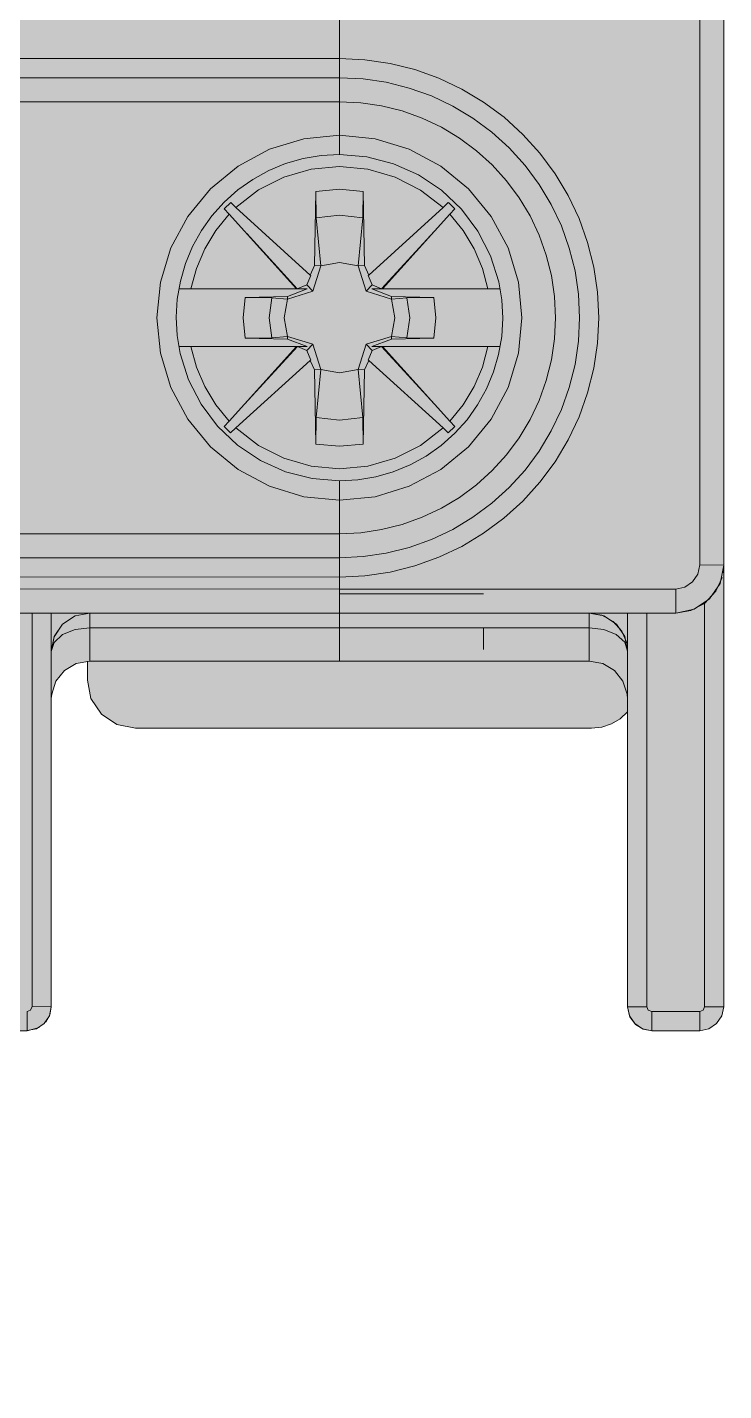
# Model space of a CAD drawing. Header units: millimetres. Extents: x 0 to 418, y -44 to 411.
# Drawn here: x 403.8 to 418.3, y 135.25 to 163.65 of the extents above; entities that cross this region are included whole.
import ezdxf
from ezdxf.enums import TextEntityAlignment as Align

# ---------------------------------------------------------------- set-up
doc = ezdxf.new("R2010")
doc.units = ezdxf.units.MM
for name, color, linetype, lineweight, true_color in [('BODY', 7, 'Continuous', 5, 0xf0f1eb), ('DETAILS', 7, 'Continuous', 5, 0x2f373d), ('MARKING', 7, 'Continuous', 5, 0x2f373d), ('TERMINALS', 7, 'Continuous', 5, 0xa4adb6)]:
    doc.layers.add(name, color=color, linetype=linetype, lineweight=lineweight, true_color=true_color)
doc.layers.add('PARAMETERS', color=7, linetype='Continuous', plot=False)
doc.styles.add('BLOCK_ARIAL', font='arial.ttf')

# ---------------------------------------------------------------- blocks, each defined once
blk = doc.blocks.new('DA_4P_135')
at = {"layer": 'BODY', "true_color": 0xf0f1eb}
h = blk.add_hatch(color=7, dxfattribs=at)
h.paths.add_polyline_path([(0.9, 15.52), (0.735, 15.625), (0.651, 15.726), (0.61, 15.77), (0.53, 15.95), (0.5, 16.14), (0.5, 16.145), (0.5, 16.15), (0.5, 16.57), (0.5, 16.575), (0.5, 16.734), (0.49, 16.74), (0.442, 16.815), (0.38, 16.88), (0.373, 16.894), (0.35, 16.92), (0.307, 17.023), (0.287, 17.052), (0.275, 17.07), (0.268, 17.105), (0.258, 17.132), (0.244, 17.162), (0.22, 17.23), (0.264, 17.124), (0.261, 17.141), (0.2, 17.45), (0.2, 28.75), (0.2, 33.54), (0.2, 33.55), (0.2, 35.05), (0.2, 39.29), (0.2, 39.43), (0.2, 39.44), (0.2, 39.49), (0.2, 43.2), (0.2, 43.44), (0.2, 44.12), (0.2, 44.125), (0.2, 46.35), (0.2, 48.58), (0.2, 49.26), (0.2, 49.44), (0.2, 49.5), (0.2, 52.81), (0.2, 52.82), (0.2, 53.26), (0.2, 74.65), (0.2, 76.15), (0.205, 76.211), (0.2, 76.16), (0.2, 80.95), (0.2, 92.25), (0.275, 92.635), (0.385, 92.795), (0.49, 92.96), (0.5, 92.966), (0.5, 93.125), (0.5, 93.13), (0.5, 93.55), (0.5, 93.555), (0.5, 93.56), (0.51, 93.605), (0.555, 93.82), (0.705, 94.045), (0.708, 94.047), (0.71, 94.05), (0.93, 94.2), (1.2, 94.25), (9.1, 94.25), (17.1, 94.25), (17.37, 94.2), (17.59, 94.05), (17.592, 94.047), (17.595, 94.045), (17.63, 93.992), (17.75, 93.82), (17.8, 93.56), (17.8, 93.555), (17.8, 93.55), (17.8, 93.13), (17.8, 93.125), (17.8, 92.966), (17.81, 92.96), (17.915, 92.795), (18.025, 92.635), (18.1, 92.25), (18.175, 92.635), (18.285, 92.795), (18.39, 92.96), (18.4, 92.966), (18.4, 93.125), (18.4, 93.13), (18.4, 93.55), (18.4, 93.61), (18.47, 93.86), (18.63, 94.07), (18.713, 94.119), (18.845, 94.205), (19.1, 94.25), (27, 94.25), (35, 94.25), (35.255, 94.205), (35.43, 94.094), (35.47, 94.07), (35.473, 94.066), (35.475, 94.065), (35.63, 93.86), (35.7, 93.61), (35.7, 93.55), (35.7, 93.13), (35.7, 93.125), (35.7, 92.966), (35.71, 92.96), (35.815, 92.795), (35.925, 92.635), (36, 92.25), (36.075, 92.635), (36.185, 92.795), (36.29, 92.96), (36.3, 92.966), (36.3, 93.125), (36.3, 93.13), (36.3, 93.55), (36.3, 93.61), (36.37, 93.86), (36.53, 94.07), (36.613, 94.119), (36.745, 94.205), (37, 94.25), (44.9, 94.25), (52.9, 94.25), (53.155, 94.2), (53.285, 94.12), (53.37, 94.07), (53.373, 94.066), (53.375, 94.065), (53.53, 93.86), (53.6, 93.61), (53.6, 93.55), (53.6, 93.13), (53.6, 93.125), (53.6, 92.966), (53.61, 92.96), (53.715, 92.795), (53.825, 92.635), (53.9, 92.25), (53.975, 92.635), (54.085, 92.795), (54.19, 92.96), (54.2, 92.966), (54.2, 93.125), (54.2, 93.13), (54.2, 93.55), (54.2, 93.61), (54.27, 93.86), (54.43, 94.07), (54.565, 94.15), (54.645, 94.2), (54.9, 94.25), (62.8, 94.25), (70.8, 94.25), (71.055, 94.2), (71.185, 94.12), (71.27, 94.07), (71.273, 94.066), (71.275, 94.065), (71.43, 93.86), (71.5, 93.61), (71.5, 93.55), (71.5, 93.13), (71.5, 93.125), (71.5, 92.966), (71.51, 92.96), (71.642, 92.753), (71.725, 92.63), (71.8, 92.25), (71.875, 92.63), (71.958, 92.753), (72.09, 92.96), (72.1, 92.966), (72.1, 93.125), (72.1, 93.13), (72.1, 93.55), (72.1, 93.555), (72.1, 93.56), (72.11, 93.605), (72.155, 93.82), (72.305, 94.045), (72.308, 94.047), (72.31, 94.05), (72.53, 94.2), (72.8, 94.25), (83.2, 94.25), (99.8, 94.25), (113.3, 94.25), (126.8, 94.25), (133.8, 94.25), (134.055, 94.2), (134.275, 94.065), (134.382, 93.92), (134.43, 93.86), (134.5, 93.61), (134.5, 93.605), (134.5, 93.55), (134.5, 93.13), (134.5, 93.125), (134.5, 92.966), (134.51, 92.96), (134.642, 92.753), (134.684, 92.691), (134.725, 92.63), (134.729, 92.609), (134.745, 92.58), (134.8, 92.25), (134.8, 91.055), (134.8, 91.05), (134.8, 91), (134.8, 90.995), (134.8, 90.845), (134.8, 90.84), (134.8, 90.35), (134.8, 85.28), (134.8, 85.18), (134.8, 85.11), (134.8, 83.51), (134.8, 81.99), (134.8, 81.82), (134.8, 81.815), (134.8, 81.75), (134.8, 81.05), (134.8, 80.8), (134.8, 80.765), (134.8, 80.76), (134.8, 80.69), (134.8, 80.665), (134.8, 80.66), (134.8, 80.62), (134.8, 80.615), (134.8, 80.365), (134.8, 80.36), (134.8, 80.28), (134.8, 80.27), (134.8, 80.25), (134.8, 80.22), (134.8, 80.14), (134.8, 80.135), (134.8, 79.81), (134.8, 78.905), (134.8, 78.9), (134.8, 78.75), (134.8, 78.35), (134.8, 76.195), (134.8, 76.19), (134.8, 76.155), (134.8, 76.15), (134.8, 72.85), (134.8, 72.25), (134.8, 72.245), (134.8, 69.85), (134.8, 68.79), (134.8, 68.465), (134.8, 68.46), (134.8, 68.38), (134.8, 68.35), (134.8, 40.11), (134.8, 40.105), (134.8, 39.18), (134.8, 38.85), (134.8, 38.41), (134.8, 37.35), (134.8, 34.36), (134.8, 34.355), (134.8, 34.35), (134.8, 33.925), (134.8, 33.92), (134.8, 33.55), (134.8, 33.545), (134.8, 33.54), (134.8, 33.51), (134.8, 32.72), (134.8, 31.35), (134.8, 30.95), (134.8, 30.8), (134.8, 30.795), (134.8, 29.89), (134.8, 29.45), (134.8, 29.43), (134.8, 29.085), (134.8, 29.08), (134.8, 29.01), (134.8, 28.9), (134.8, 28.65), (134.8, 27.95), (134.8, 26.19), (134.8, 19.35), (134.8, 18.855), (134.8, 18.85), (134.8, 18.705), (134.8, 18.7), (134.8, 18.65), (134.8, 18.645), (134.8, 17.45), (134.8, 16.55), (134.8, 8.25), (134.76, 8.06), (134.655, 7.895), (134.49, 7.785), (134.3, 7.75), (133.3, 7.75), (133.12, 7.78), (133.113, 7.784), (133.11, 7.785), (133.08, 7.805), (132.96, 7.88), (132.953, 7.89), (132.945, 7.895), (132.922, 7.932), (132.845, 8.035), (132.8, 8.25), (132.8, 14.39), (132.64, 14.24), (132.46, 14.14), (132.26, 14.07), (132.05, 14.05), (122.55, 14.05), (122.165, 14.125), (121.935, 14.28), (121.84, 14.34), (121.762, 14.463), (121.625, 14.665), (121.55, 15.05), (121.55, 15.441), (121.32, 15.4), (121.08, 15.25), (120.9, 15.03), (120.81, 14.76), (120.8, 14.67), (120.8, 14.65), (120.8, 9.75), (120.8, 9.745), (120.8, 8.25), (120.77, 8.08), (120.761, 8.065), (120.76, 8.06), (120.655, 7.895), (120.518, 7.808), (120.49, 7.79), (120.3, 7.75), (119.8, 7.75), (119.62, 7.78), (119.46, 7.88), (119.452, 7.89), (119.445, 7.895), (119.422, 7.932), (119.345, 8.035), (119.3, 8.25), (119.3, 14.65), (119.3, 14.655), (119.3, 14.67), (119.29, 14.76), (119.2, 15.03), (119.02, 15.25), (118.78, 15.4), (118.5, 15.45), (113.3, 15.45), (108.1, 15.45), (107.82, 15.4), (107.58, 15.25), (107.4, 15.03), (107.31, 14.76), (107.3, 14.67), (107.3, 14.65), (107.3, 9.75), (107.3, 9.745), (107.3, 8.25), (107.27, 8.08), (107.261, 8.065), (107.26, 8.06), (107.155, 7.895), (107.018, 7.808), (106.99, 7.79), (106.8, 7.75), (106.3, 7.75), (106.12, 7.78), (105.96, 7.88), (105.952, 7.89), (105.945, 7.895), (105.922, 7.932), (105.845, 8.035), (105.8, 8.25), (105.8, 14.65), (105.8, 14.655), (105.8, 14.67), (105.79, 14.76), (105.7, 15.03), (105.52, 15.25), (105.28, 15.4), (105, 15.45), (99.8, 15.45), (94.6, 15.45), (94.32, 15.4), (94.08, 15.25), (93.9, 15.03), (93.81, 14.76), (93.8, 14.67), (93.8, 14.65), (93.8, 9.75), (93.8, 9.745), (93.8, 8.25), (93.77, 8.08), (93.761, 8.065), (93.76, 8.06), (93.655, 7.895), (93.518, 7.808), (93.49, 7.79), (93.3, 7.75), (92.8, 7.75), (92.62, 7.78), (92.46, 7.88), (92.452, 7.89), (92.445, 7.895), (92.422, 7.932), (92.345, 8.035), (92.3, 8.25), (92.3, 14.65), (92.3, 14.655), (92.3, 14.67), (92.29, 14.76), (92.2, 15.03), (92.02, 15.25), (91.78, 15.4), (91.5, 15.45), (86.3, 15.45), (80.8, 15.45), (80.61, 15.41), (80.45, 15.305), (80.395, 15.225), (80.34, 15.14), (80.3, 14.95), (80.3, 6.38), (80.3, 5.25), (80.3, 2.75), (80.3, 2.745), (80.3, 1.25), (80.27, 0.98), (80.229, 0.886), (80.225, 0.865), (80.211, 0.845), (80.17, 0.75), (80.041, 0.589), (80.01, 0.54), (79.937, 0.493), (79.803, 0.408), (79.68, 0.325), (79.3, 0.25), (71.8, 0.25), (68.35, 0.25), (68.29, 0.25), (68.12, 0.25), (68.115, 0.25), (67.55, 0.25), (67.05, 0.25), (66.485, 0.25), (66.48, 0.25), (66.31, 0.25), (66.25, 0.25), (64.2, 0.25), (64.14, 0.25), (63.97, 0.25), (63.965, 0.25), (63.4, 0.25), (62.9, 0.25), (62.335, 0.25), (62.33, 0.25), (62.16, 0.25), (62.1, 0.25), (60.05, 0.25), (59.99, 0.25), (59.82, 0.25), (59.815, 0.25), (59.25, 0.25), (58.75, 0.25), (58.185, 0.25), (58.18, 0.25), (58.01, 0.25), (57.95, 0.25), (50.45, 0.25), (50.39, 0.25), (50.22, 0.25), (50.215, 0.25), (49.65, 0.25), (49.15, 0.25), (48.585, 0.25), (48.58, 0.25), (48.41, 0.25), (48.35, 0.25), (46.3, 0.25), (46.24, 0.25), (46.07, 0.25), (46.065, 0.25), (45.5, 0.25), (45, 0.25), (44.435, 0.25), (44.43, 0.25), (44.26, 0.25), (44.2, 0.25), (42.15, 0.25), (42.09, 0.25), (41.92, 0.25), (41.915, 0.25), (41.35, 0.25), (40.85, 0.25), (40.285, 0.25), (40.28, 0.25), (40.11, 0.25), (40.05, 0.25), (32.55, 0.25), (32.49, 0.25), (32.32, 0.25), (32.315, 0.25), (31.75, 0.25), (31.25, 0.25), (30.685, 0.25), (30.68, 0.25), (30.51, 0.25), (30.45, 0.25), (28.4, 0.25), (28.34, 0.25), (28.17, 0.25), (28.165, 0.25), (27.6, 0.25), (27.1, 0.25), (26.535, 0.25), (26.53, 0.25), (26.36, 0.25), (26.3, 0.25), (24.25, 0.25), (24.19, 0.25), (24.02, 0.25), (24.015, 0.25), (23.45, 0.25), (22.95, 0.25), (22.385, 0.25), (22.38, 0.25), (22.21, 0.25), (22.15, 0.25), (20.94, 0.25), (15.86, 0.25), (15.855, 0.25), (14.65, 0.25), (14.59, 0.25), (14.42, 0.25), (14.415, 0.25), (13.85, 0.25), (13.35, 0.25), (12.785, 0.25), (12.78, 0.25), (12.61, 0.25), (12.55, 0.25), (10.5, 0.25), (10.44, 0.25), (10.27, 0.25), (10.265, 0.25), (9.7, 0.25), (9.2, 0.25), (8.635, 0.25), (8.63, 0.25), (8.46, 0.25), (8.4, 0.25), (6.35, 0.25), (6.29, 0.25), (6.12, 0.25), (6.115, 0.25), (5.55, 0.25), (5.05, 0.25), (4.485, 0.25), (4.48, 0.25), (4.31, 0.25), (4.25, 0.25), (1.6, 0.25), (1.215, 0.325), (1.055, 0.435), (0.89, 0.54), (0.758, 0.747), (0.675, 0.87), (0.6, 1.25), (0.6, 13.45), (0.9, 13.45)])
h.paths.add_polyline_path([(0.285, 76.605), (0.225, 76.4), (0.224, 76.395), (0.29, 76.61), (0.298, 76.625)], flags=0)
at = {"layer": 'TERMINALS', "true_color": 0xa4adb6}
blk.add_hatch(color=253, dxfattribs=at).paths.add_polyline_path([(132.12, 21.676), (132.096, 21.546), (132.069, 21.416), (132.038, 21.287), (132.004, 21.159), (131.967, 21.032), (131.927, 20.906), (131.884, 20.78), (131.838, 20.656), (131.789, 20.533), (131.737, 20.411), (131.681, 20.291), (131.623, 20.172), (131.562, 20.054), (131.498, 19.938), (131.432, 19.823), (131.362, 19.71), (131.29, 19.599), (131.215, 19.49), (131.137, 19.383), (131.057, 19.277), (130.974, 19.174), (130.889, 19.072), (130.801, 18.973), (130.711, 18.876), (130.618, 18.781), (130.523, 18.689), (130.426, 18.598), (130.327, 18.511), (130.226, 18.425), (130.122, 18.342), (130.017, 18.262), (129.909, 18.184), (129.8, 18.11), (129.689, 18.037), (129.576, 17.968), (129.461, 17.901), (129.345, 17.837), (129.228, 17.776), (129.109, 17.718), (128.988, 17.663), (128.866, 17.61), (128.743, 17.561), (128.619, 17.515), (128.494, 17.472), (128.367, 17.432), (128.24, 17.395), (128.112, 17.361), (127.983, 17.331), (127.853, 17.303), (127.723, 17.279), (127.592, 17.258), (127.461, 17.24), (127.329, 17.225), (127.197, 17.214), (127.065, 17.206), (126.932, 17.201), (126.8, 17.199), (126.667, 17.201), (126.535, 17.206), (126.403, 17.214), (126.27, 17.225), (126.139, 17.24), (126.007, 17.258), (125.877, 17.279), (125.746, 17.303), (125.617, 17.331), (125.488, 17.361), (125.36, 17.395), (125.232, 17.432), (125.106, 17.472), (124.981, 17.515), (124.856, 17.561), (124.733, 17.61), (124.611, 17.663), (124.491, 17.718), (124.372, 17.776), (124.254, 17.837), (124.138, 17.901), (124.024, 17.968), (123.911, 18.037), (123.8, 18.11), (123.69, 18.184), (123.583, 18.262), (123.478, 18.342), (123.374, 18.425), (123.273, 18.511), (123.173, 18.598), (123.076, 18.689), (122.981, 18.781), (122.889, 18.876), (122.799, 18.973), (122.711, 19.072), (122.626, 19.174), (122.543, 19.277), (122.462, 19.383), (122.385, 19.49), (122.31, 19.599), (122.238, 19.71), (122.168, 19.823), (122.101, 19.938), (122.037, 20.054), (121.976, 20.172), (121.918, 20.291), (121.863, 20.411), (121.811, 20.533), (121.762, 20.656), (121.715, 20.78), (121.672, 20.906), (121.632, 21.032), (121.595, 21.159), (121.562, 21.287), (121.531, 21.416), (121.504, 21.546), (121.479, 21.676), (121.458, 21.807), (121.44, 21.938), (121.426, 22.07), (121.414, 22.202), (121.406, 22.334), (121.401, 22.467), (121.4, 22.599), (121.401, 22.732), (121.406, 22.864), (121.414, 22.997), (121.426, 23.129), (121.44, 23.26), (121.458, 23.392), (121.479, 23.523), (121.504, 23.653), (121.531, 23.783), (121.562, 23.912), (121.595, 24.04), (121.632, 24.167), (121.672, 24.293), (121.715, 24.419), (121.762, 24.543), (121.811, 24.666), (121.863, 24.788), (121.918, 24.908), (121.976, 25.027), (122.037, 25.145), (122.101, 25.261), (122.168, 25.376), (122.238, 25.488), (122.31, 25.6), (122.385, 25.709), (122.462, 25.816), (122.543, 25.922), (122.626, 26.025), (122.711, 26.127), (122.799, 26.226), (122.889, 26.323), (122.981, 26.418), (123.076, 26.51), (123.173, 26.601), (123.273, 26.688), (123.374, 26.774), (123.478, 26.857), (123.583, 26.937), (123.69, 27.014), (123.8, 27.089), (123.911, 27.162), (124.024, 27.231), (124.138, 27.298), (124.254, 27.362), (124.372, 27.423), (124.491, 27.481), (124.611, 27.536), (124.733, 27.588), (124.856, 27.638), (124.981, 27.684), (125.106, 27.727), (125.232, 27.767), (125.36, 27.804), (125.488, 27.838), (125.617, 27.868), (125.746, 27.896), (125.877, 27.92), (126.007, 27.941), (126.139, 27.959), (126.27, 27.973), (126.403, 27.985), (126.535, 27.993), (126.667, 27.998), (126.8, 27.999), (126.932, 27.998), (127.065, 27.993), (127.197, 27.985), (127.329, 27.973), (127.461, 27.959), (127.592, 27.941), (127.723, 27.92), (127.853, 27.896), (127.983, 27.868), (128.112, 27.838), (128.24, 27.804), (128.367, 27.767), (128.494, 27.727), (128.619, 27.684), (128.743, 27.638), (128.866, 27.588), (128.988, 27.536), (129.109, 27.481), (129.228, 27.423), (129.345, 27.362), (129.461, 27.298), (129.576, 27.231), (129.689, 27.162), (129.8, 27.089), (129.909, 27.014), (130.017, 26.937), (130.122, 26.857), (130.226, 26.774), (130.327, 26.688), (130.426, 26.601), (130.523, 26.51), (130.618, 26.418), (130.711, 26.323), (130.801, 26.226), (130.889, 26.127), (130.974, 26.025), (131.057, 25.922), (131.137, 25.816), (131.215, 25.709), (131.29, 25.6), (131.362, 25.488), (131.432, 25.376), (131.498, 25.261), (131.562, 25.145), (131.623, 25.027), (131.681, 24.908), (131.737, 24.788), (131.789, 24.666), (131.838, 24.543), (131.884, 24.419), (131.927, 24.293), (131.967, 24.167), (132.004, 24.04), (132.038, 23.912), (132.069, 23.783), (132.096, 23.653), (132.12, 23.523), (132.141, 23.392), (132.159, 23.26), (132.174, 23.129), (132.185, 22.997), (132.193, 22.864), (132.198, 22.732), (132.2, 22.599), (132.198, 22.467), (132.193, 22.334), (132.185, 22.202), (132.174, 22.07), (132.159, 21.938), (132.141, 21.807)])
at = {"layer": 'DETAILS', "color": 250, "linetype": 'ByBlock', "lineweight": 5, "true_color": 0x2f373d}
for p, q in [((134.8, 19.349), (134.8, 32.721)), ((126.8, 29.149), (126.8, 27.999)), ((126.8, 27.999), (126.8, 29.149)), ((134.3, 29.149), (134.3, 17.45)), ((134.8, 17.449), (134.8, 28.649)), ((126.8, 27.999), (113.3, 28)), ((134.8, 27.949), (134.8, 18.649)), ((134.8, 27.949), (134.8, 27.949)), ((126.8, 27.599), (113.3, 27.6)), ((126.8, 27.599), (126.8, 27.099)), ((126.8, 27.599), (126.8, 27.099)), ((126.8, 27.099), (113.3, 27.1)), ((126.8, 27.099), (126.8, 26.399)), ((126.8, 27.099), (126.8, 26.399)), ((128.638, 27.249), (128.638, 27.249)), ((134.8, 26.188), (134.8, 17.448)), ((126.307, 25.231), (126.28, 23.685)), ((127.32, 23.685), (127.293, 25.231)), ((124.505, 24.757), (125.904, 23.201)), ((126.192, 23.489), (124.644, 24.896)), ((128.957, 24.894), (127.408, 23.489)), ((127.695, 23.201), (129.095, 24.756)), ((124.87, 24.352), (125.921, 23.198)), ((128.776, 24.402), (127.677, 23.198)), ((126.192, 23.489), (126.28, 23.685)), ((126.412, 23.68), (126.28, 23.685)), ((127.188, 23.68), (127.32, 23.685)), ((127.32, 23.685), (127.408, 23.489)), ((126.202, 23.482), (126.117, 23.283)), ((127.398, 23.482), (127.483, 23.283)), ((125.92, 23.199), (123.453, 23.199)), ((125.904, 23.201), (123.707, 23.199)), ((124.838, 23.024), (125.718, 23.043)), ((125.718, 23.043), (126.125, 23.199)), ((125.719, 22.988), (125.718, 23.043)), ((125.921, 23.198), (125.904, 23.201)), ((126.117, 23.283), (125.921, 23.198)), ((126.054, 23.199), (125.987, 23.199)), ((126.246, 23.153), (126.117, 23.283)), ((127.353, 23.153), (127.483, 23.283)), ((127.475, 23.199), (127.881, 23.043)), ((127.529, 23.199), (127.475, 23.199)), ((127.483, 23.283), (127.677, 23.198)), ((127.626, 23.199), (127.578, 23.199)), ((127.695, 23.201), (127.677, 23.198)), ((130.146, 23.199), (127.678, 23.199)), ((129.892, 23.199), (127.695, 23.201)), ((127.881, 23.043), (127.88, 22.988)), ((127.881, 23.043), (128.761, 23.024)), ((125.718, 22.156), (124.838, 22.175)), ((125.719, 22.211), (125.718, 22.156)), ((126.125, 21.999), (125.718, 22.156)), ((127.881, 22.156), (127.475, 21.999)), ((127.88, 22.211), (127.881, 22.156)), ((128.761, 22.175), (127.881, 22.156)), ((123.453, 21.999), (123.707, 21.999)), ((123.707, 21.999), (125.904, 21.998)), ((123.711, 21.999), (125.922, 21.999)), ((125.904, 21.998), (124.504, 20.443)), ((125.923, 22.001), (124.823, 20.797)), ((125.904, 21.998), (125.923, 22.001)), ((125.923, 22.001), (126.117, 21.916)), ((125.973, 21.999), (126.021, 21.999)), ((126.072, 21.999), (126.125, 21.999)), ((126.246, 22.046), (126.117, 21.916)), ((126.117, 21.916), (126.202, 21.717)), ((127.353, 22.046), (127.483, 21.916)), ((127.483, 21.916), (127.398, 21.717)), ((127.475, 21.999), (127.527, 21.999)), ((127.677, 22.001), (127.483, 21.916)), ((127.579, 21.999), (127.626, 21.999)), ((127.677, 22.001), (128.776, 20.797)), ((127.677, 22.001), (127.695, 21.998)), ((127.678, 21.999), (129.888, 21.999)), ((127.695, 21.998), (129.892, 21.999)), ((129.095, 20.442), (127.695, 21.998)), ((129.892, 21.999), (130.146, 21.999)), ((124.643, 20.304), (126.192, 21.71)), ((126.28, 21.514), (126.192, 21.71)), ((127.408, 21.71), (127.32, 21.514)), ((127.408, 21.71), (128.957, 20.304)), ((126.412, 21.519), (126.28, 21.514)), ((126.28, 21.514), (126.307, 19.967)), ((127.188, 21.519), (127.32, 21.514)), ((127.293, 19.967), (127.32, 21.514)), ((126.8, 18.799), (126.8, 18.099)), ((126.8, 18.799), (126.8, 18.099)), ((113.3, 18.1), (126.8, 18.099)), ((126.8, 18.099), (126.8, 17.599)), ((126.8, 18.099), (126.8, 17.599)), ((126.8, 17.599), (113.3, 17.6)), ((126.8, 17.599), (113.3, 17.6)), ((134.3, 17.45), (134.8, 17.449)), ((134.8, 8.249), (134.8, 17.449)), ((134.8, 17.449), (134.8, 17.449)), ((134.8, 17.449), (134.8, 17.449)), ((113.3, 17.2), (126.8, 17.199)), ((126.8, 16.949), (126.8, 17.199)), ((126.8, 17.199), (126.8, 16.949)), ((126.8, 16.949), (113.3, 16.95)), ((126.8, 16.949), (126.8, 16.449)), ((133.8, 16.949), (126.8, 16.949)), ((126.8, 16.949), (126.8, 16.449)), ((133.8, 16.449), (133.8, 16.949)), ((134.4, 8.249), (134.4, 16.649)), ((134.5, 16.735), (134.5, 16.735)), ((134.8, 16.549), (134.8, 8.249)), ((126.8, 16.449), (113.3, 16.45)), ((119.7, 16.449), (120.4, 16.449)), ((120.4, 16.449), (120.8, 16.449)), ((120.4, 16.449), (120.4, 8.25)), ((120.8, 16.449), (121.6, 16.449)), ((120.8, 8.249), (120.8, 16.449)), ((121.591, 16.449), (121.593, 16.449)), ((121.6, 16.449), (121.6, 16.449)), ((126.8, 16.449), (121.6, 16.449)), ((126.8, 16.449), (121.6, 16.449)), ((121.6, 16.449), (121.6, 16.449)), ((122.2, 16.449), (122.2, 16.449)), ((123.8, 16.449), (123.8, 16.449)), ((126.8, 16.449), (126.8, 16.449)), ((126.8, 16.449), (126.8, 16.449)), ((126.8, 16.449), (126.8, 16.449)), ((126.8, 16.449), (126.8, 16.449)), ((126.8, 16.449), (133.8, 16.449)), ((132, 16.449), (126.8, 16.449)), ((132, 16.449), (126.8, 16.449)), ((129.8, 16.449), (132, 16.449)), ((129.8, 16.449), (129.8, 16.449)), ((129.8, 16.449), (129.8, 16.449)), ((129.8, 16.449), (132, 16.449)), ((132, 16.449), (129.8, 16.449)), ((132, 16.449), (131.4, 16.449)), ((131.4, 16.449), (131.4, 16.449)), ((132, 16.449), (132, 16.449)), ((132, 16.449), (132, 16.449)), ((132.009, 16.449), (132.007, 16.449)), ((132.8, 16.449), (132.8, 8.249)), ((133.2, 8.249), (133.2, 16.449)), ((121.6, 16.142), (126.8, 16.142)), ((126.8, 16.142), (132, 16.142)), ((120.8, 15.649), (120.8, 15.649)), ((120.8, 15.649), (120.8, 15.649)), ((120.8, 15.649), (120.8, 15.649)), ((120.8, 15.649), (120.8, 15.649)), ((121.55, 15.049), (121.55, 15.448)), ((121.6, 15.449), (126.8, 15.449)), ((132, 15.449), (126.8, 15.449)), ((132.05, 14.049), (122.55, 14.049)), ((120.4, 8.25), (120.8, 8.249)), ((120.8, 8.249), (120.8, 8.249)), ((120.8, 8.249), (120.8, 8.249)), ((132.8, 8.249), (132.8, 8.249)), ((132.8, 8.249), (133.2, 8.249)), ((132.8, 8.249), (132.8, 8.249)), ((134.4, 8.249), (134.8, 8.249)), ((134.8, 8.249), (134.8, 8.249)), ((134.8, 8.249), (134.8, 8.249)), ((120.3, 7.749), (120.3, 8.149)), ((134.3, 8.149), (133.3, 8.149)), ((133.3, 8.149), (133.3, 7.749)), ((134.3, 7.749), (134.3, 8.149)), ((119.8, 7.749), (120.3, 7.749)), ((120.3, 7.749), (120.3, 7.749)), ((120.3, 7.749), (120.3, 7.749)), ((133.3, 7.749), (133.3, 7.749)), ((133.3, 7.749), (134.3, 7.749)), ((134.3, 7.749), (134.3, 7.749))]:
    blk.add_line(p, q, dxfattribs=at)
for points in [[(134.8, 29.449), (134.8, 29.01), (134.8, 27.949)], [(126.8, 27.999), (126.8, 27.717), (126.8, 27.63), (126.8, 27.599)], [(126.8, 27.999), (126.8, 27.717), (126.8, 27.63), (126.8, 27.599)], [(126.8, 17.199), (127.329, 17.225), (127.853, 17.303), (128.367, 17.432), (128.866, 17.61), (129.345, 17.837), (129.8, 18.109), (130.225, 18.425), (130.618, 18.781), (130.974, 19.174), (131.29, 19.599), (131.562, 20.054), (131.789, 20.533), (131.967, 21.032), (132.096, 21.546), (132.174, 22.07), (132.2, 22.599), (132.174, 23.129), (132.096, 23.653), (131.967, 24.167), (131.789, 24.666), (131.562, 25.145), (131.29, 25.599), (130.974, 26.025), (130.618, 26.418), (130.226, 26.774), (129.8, 27.089), (129.345, 27.362), (128.866, 27.588), (128.367, 27.767), (127.853, 27.896), (127.329, 27.973), (126.8, 27.999)], [(126.8, 27.599), (127.29, 27.575), (127.775, 27.503), (128.251, 27.384), (128.713, 27.219), (129.157, 27.009), (129.578, 26.757), (129.972, 26.464), (130.335, 26.135), (130.665, 25.771), (130.957, 25.377), (131.209, 24.956), (131.419, 24.513), (131.584, 24.051), (131.704, 23.575), (131.776, 23.089), (131.8, 22.599), (131.776, 22.109), (131.704, 21.624), (131.584, 21.148), (131.419, 20.686), (131.209, 20.242), (130.957, 19.821), (130.665, 19.427), (130.335, 19.064), (129.972, 18.734), (129.578, 18.442), (129.157, 18.19), (128.713, 17.98), (128.251, 17.815), (127.775, 17.695), (127.29, 17.623), (126.8, 17.599)], [(126.8, 27.099), (127.241, 27.078), (127.678, 27.013), (128.106, 26.906), (128.522, 26.757), (128.921, 26.568), (129.3, 26.341), (129.655, 26.078), (129.982, 25.781), (130.278, 25.454), (130.541, 25.099), (130.768, 24.721), (130.957, 24.321), (131.106, 23.906), (131.213, 23.477), (131.278, 23.04), (131.3, 22.599), (131.278, 22.158), (131.213, 21.721), (131.106, 21.293), (130.957, 20.877), (130.768, 20.478), (130.541, 20.099), (130.278, 19.745), (129.982, 19.417), (129.654, 19.121), (129.3, 18.858), (128.921, 18.631), (128.522, 18.442), (128.106, 18.293), (127.678, 18.186), (127.241, 18.121), (126.8, 18.099)], [(126.8, 26.399), (126.058, 26.326), (125.346, 26.11), (124.689, 25.759), (124.113, 25.286), (123.64, 24.711), (123.289, 24.054), (123.073, 23.341), (123, 22.599), (123.073, 21.858), (123.289, 21.145), (123.64, 20.488), (124.113, 19.912), (124.689, 19.44), (125.346, 19.089), (126.058, 18.872), (126.8, 18.799)], [(126.8, 26.399), (126.8, 25.999)], [(126.8, 26.399), (126.8, 25.999)], [(126.8, 18.799), (127.541, 18.872), (128.254, 19.089), (128.911, 19.44), (129.487, 19.912), (129.959, 20.488), (130.311, 21.145), (130.527, 21.858), (130.6, 22.599), (130.527, 23.341), (130.311, 24.054), (129.959, 24.711), (129.487, 25.286), (128.911, 25.759), (128.254, 26.11), (127.541, 26.326), (126.8, 26.399)], [(126.8, 25.999), (126.42, 25.978), (126.045, 25.914), (125.679, 25.809), (125.327, 25.664), (124.994, 25.48), (124.683, 25.26), (124.399, 25.007), (124.145, 24.723), (123.924, 24.413), (123.739, 24.081), (123.593, 23.729), (123.487, 23.364), (123.422, 22.989), (123.4, 22.609), (123.42, 22.229), (123.483, 21.853)], [(126.8, 25.999), (126.42, 25.978), (126.045, 25.914), (125.679, 25.809), (125.327, 25.664), (124.994, 25.48), (124.683, 25.26), (124.399, 25.007), (124.145, 24.723), (123.924, 24.413), (123.739, 24.081), (123.593, 23.729), (123.487, 23.364), (123.422, 22.989), (123.4, 22.609), (123.42, 22.229), (123.483, 21.853)], [(130.117, 23.346), (129.944, 23.892), (129.683, 24.402), (129.339, 24.86), (128.924, 25.254), (128.448, 25.573), (127.925, 25.808), (127.371, 25.951), (126.8, 25.999)], [(130.117, 23.346), (129.944, 23.892), (129.683, 24.402), (129.339, 24.86), (128.924, 25.254), (128.448, 25.573), (127.925, 25.808), (127.371, 25.951), (126.8, 25.999)], [(124.644, 24.896), (125.113, 25.26), (125.641, 25.529), (126.211, 25.694), (126.801, 25.749), (127.392, 25.693), (127.961, 25.528), (128.489, 25.258), (128.957, 24.894)], [(127.293, 25.231), (126.8, 25.277), (126.307, 25.231)], [(124.535, 25), (124.401, 24.866)], [(124.535, 25), (124.644, 24.896)], [(126.316, 24.681), (126.307, 25.231)], [(127.283, 24.681), (127.293, 25.231)], [(129.066, 24.998), (128.957, 24.894)], [(129.199, 24.865), (129.067, 24.998)], [(123.707, 23.199), (123.822, 23.627), (123.996, 24.035), (124.225, 24.414), (124.505, 24.757)], [(124.505, 24.757), (124.401, 24.866)], [(127.283, 24.681), (126.8, 24.736), (126.316, 24.681)], [(129.095, 24.756), (129.199, 24.865)], [(129.095, 24.756), (129.375, 24.413), (129.604, 24.034), (129.777, 23.627), (129.892, 23.199)], [(126.412, 23.68), (126.316, 24.681)], [(127.188, 23.68), (127.283, 24.681)], [(124.942, 24.272), (124.941, 24.272)], [(128.659, 24.271), (128.658, 24.272)], [(126.412, 23.68), (126.246, 23.153)], [(126.412, 23.68), (126.8, 23.75), (127.188, 23.68)], [(127.353, 23.153), (127.188, 23.68)], [(126.202, 23.482), (126.192, 23.489)], [(126.8, 19.199), (127.18, 19.221), (127.555, 19.284), (127.921, 19.39), (128.273, 19.535), (128.606, 19.719), (128.917, 19.939), (129.201, 20.192), (129.455, 20.475), (129.675, 20.786), (129.86, 21.118), (130.007, 21.47), (130.113, 21.835), (130.177, 22.21), (130.2, 22.59), (130.179, 22.97), (130.117, 23.346)], [(126.8, 19.199), (127.18, 19.221), (127.555, 19.284), (127.921, 19.39), (128.273, 19.535), (128.606, 19.719), (128.917, 19.939), (129.201, 20.192), (129.455, 20.475), (129.675, 20.786), (129.86, 21.118), (130.007, 21.47), (130.113, 21.835), (130.177, 22.21), (130.2, 22.59), (130.179, 22.97), (130.117, 23.346)], [(127.398, 23.482), (127.408, 23.489)], [(123.453, 23.199), (123.707, 23.199)], [(124.373, 23.2), (124.373, 23.199)], [(124.838, 22.175), (124.793, 22.599), (124.838, 23.024)], [(124.838, 23.024), (125.394, 23.017)], [(125.394, 23.017), (125.334, 22.599), (125.394, 22.182)], [(125.394, 23.017), (125.719, 22.988)], [(126.246, 23.153), (125.719, 22.988)], [(125.904, 23.201), (125.921, 23.198)], [(125.921, 23.198), (126.125, 23.199)], [(127.88, 22.988), (127.353, 23.153)], [(127.475, 23.199), (127.677, 23.198)], [(127.677, 23.198), (127.695, 23.201)], [(128.205, 23.017), (127.88, 22.988)], [(128.761, 23.024), (128.205, 23.017)], [(128.205, 22.182), (128.266, 22.599), (128.205, 23.017)], [(128.761, 23.024), (128.807, 22.599), (128.761, 22.175)], [(129.227, 23.199), (129.227, 23.2)], [(130.146, 23.199), (129.892, 23.199)], [(125.719, 22.211), (125.649, 22.599), (125.719, 22.988)], [(127.88, 22.988), (127.95, 22.599), (127.88, 22.211)], [(125.394, 22.182), (124.838, 22.175)], [(125.394, 22.182), (125.719, 22.211)], [(125.719, 22.211), (126.246, 22.046)], [(127.353, 22.046), (127.88, 22.211)], [(127.88, 22.211), (128.205, 22.182)], [(128.205, 22.182), (128.761, 22.175)], [(123.453, 21.999), (123.707, 21.999)], [(124.503, 20.444), (124.224, 20.787), (123.995, 21.165), (123.822, 21.572), (123.707, 21.999)], [(124.373, 21.999), (124.373, 21.999)], [(125.923, 22.001), (125.904, 21.998)], [(126.125, 21.999), (125.923, 22.001)], [(126.246, 22.046), (126.412, 21.519)], [(127.188, 21.519), (127.353, 22.046)], [(127.677, 22.001), (127.475, 21.999)], [(127.695, 21.998), (127.677, 22.001)], [(129.892, 21.999), (129.777, 21.572), (129.604, 21.165), (129.375, 20.786), (129.095, 20.442)], [(129.227, 21.999), (129.227, 21.999)], [(130.146, 21.999), (129.892, 21.999)], [(123.483, 21.853), (123.655, 21.307), (123.917, 20.797), (124.26, 20.339), (124.676, 19.945), (125.152, 19.626), (125.674, 19.391), (126.229, 19.248), (126.8, 19.199)], [(126.8, 19.199), (126.229, 19.248), (125.674, 19.391), (125.152, 19.626), (124.676, 19.944), (124.26, 20.339), (123.917, 20.797), (123.655, 21.307), (123.483, 21.853)], [(126.192, 21.71), (126.202, 21.717)], [(127.408, 21.71), (127.398, 21.717)], [(126.316, 20.518), (126.412, 21.519)], [(127.188, 21.519), (126.8, 21.449), (126.412, 21.519)], [(127.283, 20.518), (127.188, 21.519)], [(124.941, 20.928), (124.942, 20.927)], [(128.658, 20.927), (128.659, 20.928)], [(126.307, 19.967), (126.316, 20.518)], [(126.316, 20.518), (126.8, 20.463), (127.283, 20.518)], [(127.293, 19.967), (127.283, 20.518)], [(124.4, 20.334), (124.504, 20.442)], [(124.533, 20.201), (124.4, 20.334)], [(124.643, 20.304), (124.534, 20.2)], [(128.957, 20.304), (128.488, 19.94), (127.96, 19.671), (127.39, 19.505), (126.8, 19.449), (126.209, 19.505), (125.64, 19.671), (125.111, 19.94), (124.643, 20.304)], [(128.957, 20.304), (129.065, 20.2)], [(129.199, 20.334), (129.065, 20.2)], [(129.199, 20.334), (129.095, 20.442)], [(126.307, 19.967), (126.8, 19.922), (127.293, 19.967)], [(134.8, 18.649), (134.8, 18.703), (134.8, 18.854), (134.8, 19.349)], [(134.8, 19.349), (134.8, 19.349)], [(134.8, 19.349), (134.8, 18.649), (134.8, 18.646)], [(126.8, 19.199), (126.8, 19.169), (126.8, 19.082), (126.8, 18.799)], [(126.8, 19.199), (126.8, 19.169), (126.8, 19.082), (126.8, 18.799)], [(134.8, 18.646), (134.8, 18.649)], [(134.8, 18.649), (134.8, 18.646)], [(126.8, 17.599), (126.8, 17.199)], [(126.8, 17.599), (126.8, 17.199)], [(133.8, 16.949), (133.991, 16.987), (134.153, 17.096), (134.262, 17.258), (134.3, 17.45)], [(134.8, 17.449), (134.724, 17.067), (134.507, 16.742), (134.182, 16.526), (133.8, 16.449)], [(134.8, 17.449), (134.787, 17.289)], [(134.766, 17.191), (134.639, 16.905), (134.4, 16.649)], [(129.8, 16.849), (126.8, 16.849)], [(134.4, 16.649), (134.116, 16.501), (133.8, 16.449)], [(120.8, 15.651), (120.861, 15.957), (121.035, 16.216), (121.294, 16.389), (121.6, 16.449)], [(121.6, 16.449), (121.294, 16.389), (121.034, 16.215), (120.861, 15.956), (120.8, 15.649)], [(121.6, 16.142), (121.6, 16.449)], [(126.8, 16.449), (126.8, 16.142)], [(126.8, 16.449), (126.8, 16.142)], [(132, 16.449), (132.305, 16.389), (132.565, 16.216), (132.738, 15.957), (132.8, 15.651)], [(132.78, 15.825), (132.678, 16.073), (132.499, 16.274), (132.265, 16.404), (132, 16.449)], [(132, 16.449), (132, 16.142)], [(120.8, 15.649), (120.861, 15.838), (121.034, 15.998), (121.294, 16.104), (121.6, 16.142)], [(121.6, 15.449), (121.6, 15.496), (121.6, 15.632), (121.6, 16.142)], [(126.8, 16.142), (126.8, 15.632), (126.8, 15.496), (126.8, 15.449)], [(126.8, 15.449), (126.8, 15.496), (126.8, 15.632), (126.8, 16.142)], [(129.8, 15.691), (129.8, 16.142)], [(132.8, 15.652), (132.738, 15.839), (132.564, 15.998), (132.305, 16.104), (132, 16.142)], [(132, 16.142), (132, 15.632), (132, 15.496), (132, 15.449)], [(126.8, 15.449), (126.8, 15.511), (126.8, 15.691)], [(121.6, 15.449), (121.32, 15.399), (121.075, 15.254), (120.897, 15.032), (120.808, 14.762), (120.8, 14.668), (120.8, 14.65)], [(132, 15.449), (132.28, 15.399), (132.524, 15.254), (132.702, 15.032), (132.792, 14.762), (132.8, 14.668), (132.8, 14.653)], [(121.55, 15.049), (121.626, 14.667), (121.843, 14.342), (122.167, 14.126), (122.55, 14.049)], [(132.05, 14.049), (132.26, 14.072), (132.461, 14.138), (132.644, 14.245), (132.8, 14.388)], [(120.8, 9.749), (120.8, 9.747)], [(120.3, 8.149), (120.37, 8.179), (120.4, 8.25)], [(120.8, 8.249), (120.762, 8.058), (120.653, 7.896), (120.491, 7.788), (120.3, 7.75)], [(120.684, 7.93), (120.77, 8.075), (120.8, 8.249)], [(132.8, 8.249), (132.847, 8.037), (132.962, 7.881), (133.122, 7.782), (133.3, 7.749)], [(133.3, 7.749), (133.108, 7.787), (132.946, 7.896), (132.838, 8.058), (132.8, 8.249)], [(133.2, 8.249), (133.229, 8.179), (133.3, 8.149)], [(134.3, 8.149), (134.37, 8.179), (134.4, 8.249)], [(134.8, 8.249), (134.762, 8.058), (134.653, 7.896), (134.491, 7.787), (134.3, 7.749)], [(134.8, 8.249), (134.762, 8.058), (134.653, 7.896), (134.491, 7.787), (134.3, 7.749)], [(120.3, 7.749), (120.547, 7.815)], [(134.3, 7.749), (134.306, 7.749)], [(134.302, 7.749), (134.3, 7.749)]]:
    blk.add_lwpolyline(points, dxfattribs=at)
at = {"layer": 'MARKING', "color": 250, "true_color": 0x2f373d, "style": 'BLOCK_ARIAL'}
for tag, p, height in [('IDN_MA', (89, 73), 2.2), ('CURVE', (2, 68.6), 3), ('IN_A', (4.5, 68.6), 3), ('LEAK_TYPE', (89, 65.8), 2.2), ('UE_V', (2, 66.1), 1.4)]:
    blk.add_attdef(tag, p, '', height=height, dxfattribs=at)
blk.add_attdef('ICN_A', text='', height=1.8, dxfattribs=at).set_placement((7.25, 57.3), align=Align.MIDDLE_CENTER)
at = {"layer": 'PARAMETERS', "color": 250, "true_color": 0x2f373d, "style": 'BLOCK_ARIAL', "flags": 1}
for tag in ['WIDTH_MM', 'STANDARD', 'UIMP_KV', 'DESCRIPTION', 'POLES', 'FREQ_HZ', 'HEIGHT_MM', 'RELEASE_TYPE', 'DEPTH_MM', 'ICS_KA', 'ID', 'IP']:
    blk.add_attdef(tag, (2, 20), '', height=0.4, dxfattribs=at)

msp = doc.modelspace()

# ---------------------------------------------------------------- block references
msp.add_blockref('DA_4P_135', (283.5, 135))

doc.saveas('drawing.dxf')
